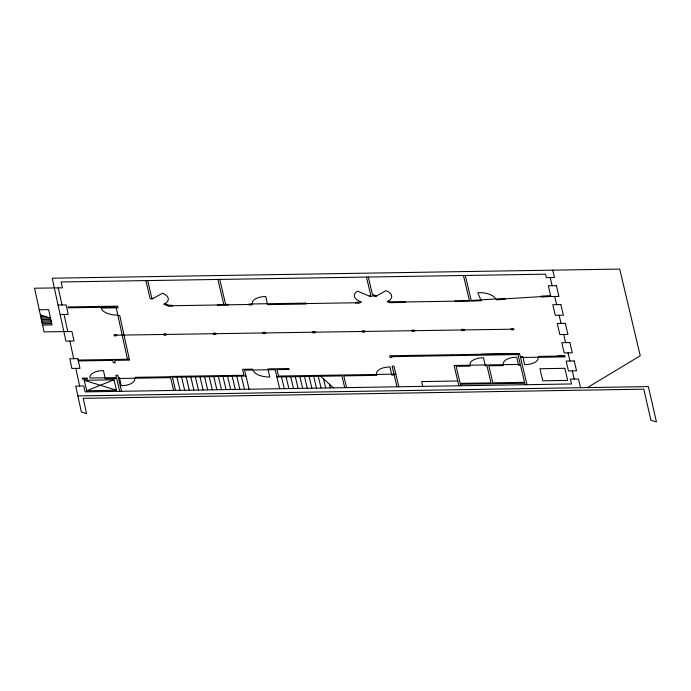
<?xml version="1.0" encoding="UTF-8"?>
<svg xmlns="http://www.w3.org/2000/svg" width="691" height="691" viewBox="0 0 691 691"><rect width="100%" height="100%" fill="white"/><g stroke="black" fill="none" stroke-linecap="round" stroke-linejoin="round"><path stroke-width="1.04" d="M587.436 387.599L640.246 355.761L619.723 269.084L52.222 278.205L65.939 341.138L74.015 341.034L71.942 331.499L44.069 331.879L34.55 288.207L62.423 287.836L61.145 281.971L545.57 274.18L546.391 277.635L554.458 277.506L552.722 270.155M164.933 303.574L163.776 304.213L168.561 306.225L172.413 306.165L172.223 305.275L169.122 305.327L164.933 303.574A15.349 7.325 2.7 0 0 162.566 293.183L151.813 299.194L150.077 298.46L145.844 280.606M359.951 301.423L358.413 302.287L355.571 302.33L355.761 303.211L359.372 303.159L361.393 302.027L359.951 301.423A15.133 7.221 2.7 0 1 357.618 291.179L370.851 296.733L372.82 295.636L375.239 296.646L385.993 290.635A15.349 7.325 2.7 0 1 388.359 301.026L390.139 301.777L405.384 301.526L405.582 302.416L389.586 302.667L387.202 301.673L388.359 301.026M369.409 296.128L370.791 295.359L366.455 277.056M86.712 390.76L114.006 379.791L116.477 390.216L86.712 390.76L84.242 380.335L114.006 379.791M550.641 295.584L541.113 296.171L541.485 297.044L550.848 296.465M504.896 298.849L541.303 296.603M67.977 306.951L117.729 306.156L118.092 307.815L101.214 308.056A15.133 7.221 2.7 0 0 117.833 315.087L116.088 307.063L68.176 307.84M172.318 305.716L217.777 304.99M227.935 304.826L249.054 304.489M305.785 303.574L355.666 302.77M405.487 301.967L455.162 301.172M78.109 360.071L129.511 359.234L129.718 360.115L114.628 360.356L115.216 362.827L113.384 362.861L112.797 360.391L78.308 360.952M481.212 354.267L519.615 353.645L520.314 356.608L522.845 356.556L524.633 364.701A15.133 7.221 2.7 0 0 538.099 357.247L520.53 357.497L526.965 384.68M519.615 353.654L389.646 355.779L390.052 357.48L391.883 357.454L391.693 356.634L517.991 354.569L520.323 364.407L503.29 364.641A15.133 7.221 2.7 0 1 516.747 357.195L518.535 365.323L520.53 365.289L524.564 382.339L492.838 382.849L488.839 365.807L503.333 365.574L503.126 364.684L470.07 365.185A15.133 7.221 2.7 0 1 483.536 357.739L485.324 365.867L487 365.841L491.007 382.883L460.163 383.375L456.164 366.342L470.035 366.118L469.82 365.228L454.117 365.487L458.884 385.794M557.395 356.098L564.936 355.977L538.349 356.426L538.557 357.307L565.143 356.876M82.117 378.202L87.265 378.115L87.481 378.996L82.307 379.083M170.418 376.759L135.108 377.338L135.315 378.219L170.625 377.64M245.97 376.051L172.379 377.251L175.497 390.415M395.839 374.142L376.517 374.418A15.133 7.221 2.7 0 1 389.974 366.964L391.771 375.092L394.215 375.058L396.988 386.805M276.901 376.966L341.933 375.913L344.714 387.651M457.762 380.991L421.622 381.579L422.754 386.381M77.876 395.917L648.365 386.606L656.45 421.916L650.913 420.188L643.813 389.163L83.205 398.318L86.556 413.693L81.365 411.957L75.725 386.062L83.801 385.958L85.097 391.892L571.561 383.954L570.412 379.117L578.488 378.988L580.552 387.711M115.406 335.204L512.541 329.201M58.07 305.051L66.155 304.947L68.21 314.388L60.126 314.491M39.249 309.775L48.638 309.646L51.972 324.943L42.583 325.072M40.458 315.338L41.719 315.321M40.769 316.728L45.977 316.659M41.071 318.119L50.236 317.998M41.374 319.51L50.763 319.38M41.676 320.9L51.065 320.771M41.978 322.291L51.367 322.161M42.281 323.682L51.67 323.552M84.242 380.335L116.477 390.216M40.363 314.897L50.478 318.067M376.396 295.998L372.38 294.314L368.286 277.031M152.97 298.547L151.821 298.063L147.684 280.572M320.633 376.258L333.494 387.841M550.217 277.575L552.144 285.72M554.692 296.482L556.626 304.627M559.14 315.243L561.066 323.388M563.692 334.496L565.618 342.641M568.045 352.868L569.971 361.013M572.312 370.903L574.238 379.048M525.125 384.706L524.771 383.229L460.37 384.265L460.724 385.759M465.302 275.467L471.219 300.473L495.637 298.97A15.133 7.221 2.7 0 0 477.783 292.69L481.195 300.758L455.265 301.613L455.058 300.732L469.388 300.499L463.462 275.502M398.828 386.77L393.939 366.126L392.108 366.161L394 374.168M346.545 387.625L343.764 375.878L376.776 375.343L376.56 374.453L278.525 376.059L277.005 369.633L289.088 369.435L288.881 368.553L267.97 368.899L269.758 377.027A15.133 7.221 2.7 0 1 253.139 369.987L275.173 369.668L279.682 388.713M329.382 384.144L330.272 387.893M323.518 378.858L325.677 387.962M318.292 376.293L321.073 388.04M313.697 376.37L316.478 388.117M309.093 376.448L311.874 388.187M304.498 376.517L307.279 388.264M299.894 376.595L302.675 388.342M295.299 376.673L298.08 388.42M290.704 376.742L293.476 388.489M286.1 376.82L288.881 388.567M281.505 376.897L284.277 388.644M249.08 389.214L244.571 370.169L252.647 370.03L252.431 369.149L242.532 369.314L243.94 375.256L170.349 376.457L173.657 390.45M219.729 279.414L225.646 304.42M241.366 376.129L244.484 389.292M217.89 279.449L223.815 304.446M236.771 376.206L239.881 389.37M232.167 376.275L235.285 389.439M227.572 376.353L230.682 389.517M222.968 376.431L226.087 389.594M218.373 376.5L221.491 389.664M213.769 376.578L216.888 389.741M209.174 376.655L212.292 389.819M204.571 376.725L207.689 389.888M199.975 376.802L203.094 389.966M195.372 376.88L198.49 390.044M190.776 376.949L193.895 390.113M186.173 377.027L189.291 390.19M181.578 377.105L184.696 390.268M176.982 377.182L180.092 390.346M121.547 391.296L118.515 378.495L134.693 378.262A15.133 7.221 2.7 0 1 121.236 385.716L119.448 377.588L118.308 377.606L117.746 375.248L115.915 375.282L116.468 377.64L89.985 378.029A15.133 7.221 2.7 0 1 103.443 370.575L105.231 378.711L116.684 378.521L119.716 391.331M451.603 354.768L451.81 355.649M129.295 359.234L119.759 315.485L117.928 315.511L127.464 359.26M58.269 287.888L62 304.999M64.056 314.44L67.787 331.55M69.86 341.095L73.704 358.724M75.811 368.389L79.655 386.019M504.706 298.408L496.078 298.935L496.449 299.816L505.078 299.289L504.706 298.408M564.797 368.303L539.93 368.752L542.789 380.836L567.657 380.387L564.797 368.303M556.393 285.651L548.317 285.78L550.865 296.543L558.941 296.413L556.393 285.651M227.831 304.385L217.674 304.55L217.872 305.431L228.03 305.267L227.831 304.385M251.774 303.997L248.95 304.04L249.149 304.93L251.965 304.886L251.774 303.997M305.69 303.133L252.327 303.954A15.133 7.221 2.7 0 1 265.793 296.499L267.564 304.627L305.888 304.014L305.69 303.133M560.867 304.558L552.791 304.688L555.305 315.303L563.381 315.174L560.867 304.558M565.307 323.319L557.231 323.448L559.865 334.556L567.933 334.427L565.307 323.319M569.868 342.572L561.792 342.701L564.21 352.928L572.286 352.799L569.868 342.572M574.212 360.944L566.145 361.073L568.486 370.963L576.553 370.834L574.212 360.944M77.858 358.664L69.782 358.767L71.881 368.433L79.966 368.329L77.858 358.664M114.602 335.74A1.434 0.682 2.7 0 0 116.831 335.299A1.434 0.682 2.7 0 0 114.775 334.565A1.434 0.682 2.7 0 0 114.602 335.74M164.242 334.988A1.434 0.682 2.7 0 0 166.471 334.556A1.434 0.682 2.7 0 0 164.423 333.813A1.434 0.682 2.7 0 0 164.242 334.988M213.882 334.237A1.434 0.682 2.7 0 0 216.11 333.805A1.434 0.682 2.7 0 0 214.063 333.062A1.434 0.682 2.7 0 0 213.882 334.237M263.521 333.485A1.434 0.682 2.7 0 0 265.75 333.053A1.434 0.682 2.7 0 0 263.703 332.311A1.434 0.682 2.7 0 0 263.521 333.485M313.17 332.742A1.434 0.682 2.7 0 0 315.398 332.302A1.434 0.682 2.7 0 0 313.343 331.568A1.434 0.682 2.7 0 0 313.17 332.742M362.81 331.991A1.434 0.682 2.7 0 0 365.038 331.559A1.434 0.682 2.7 0 0 362.991 330.816A1.434 0.682 2.7 0 0 362.81 331.991M412.449 331.239A1.434 0.682 2.7 0 0 414.678 330.808A1.434 0.682 2.7 0 0 412.631 330.065A1.434 0.682 2.7 0 0 412.449 331.239M462.089 330.488A1.434 0.682 2.7 0 0 464.317 330.056A1.434 0.682 2.7 0 0 462.27 329.313A1.434 0.682 2.7 0 0 462.089 330.488M511.737 329.745A1.434 0.682 2.7 0 0 513.966 329.305A1.434 0.682 2.7 0 0 511.91 328.57A1.434 0.682 2.7 0 0 511.737 329.745"/></g></svg>
